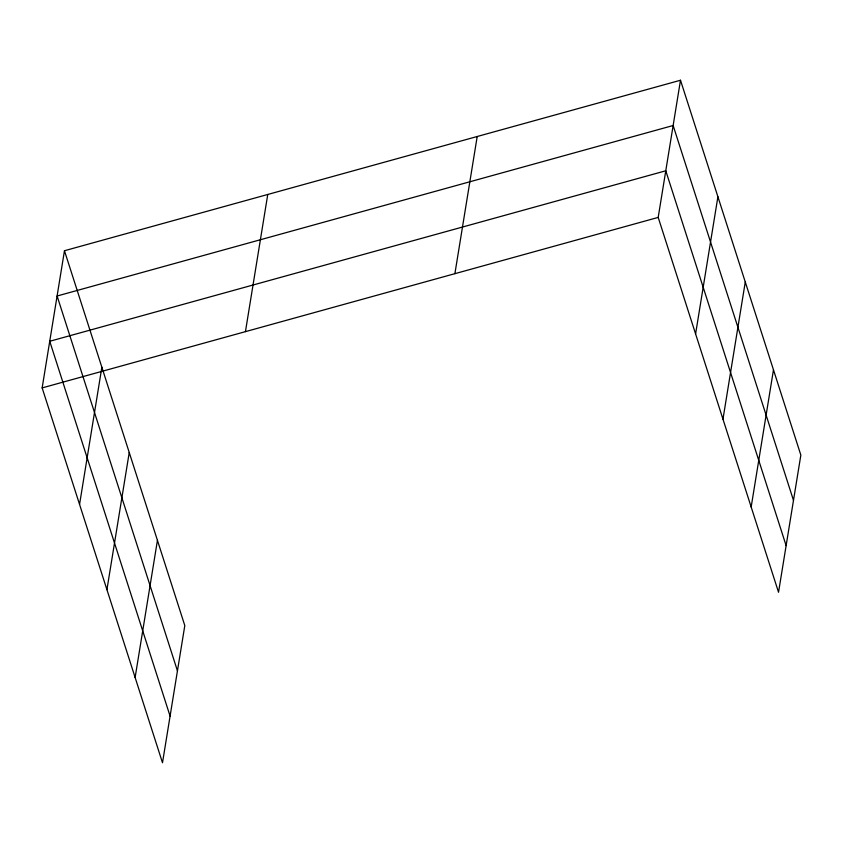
<?xml version="1.0" encoding="UTF-8"?>
<svg xmlns="http://www.w3.org/2000/svg" width="843" height="843" viewBox="0 0 843 843"><rect width="100%" height="100%" fill="white"/><g stroke="black" fill="none" stroke-linecap="round" stroke-linejoin="round"><path stroke-width="1.26" d="M64.458 250.74L184.807 625.59L162.499 762.757L42.15 387.906L64.458 250.74L680.501 80.243L800.85 455.094L778.542 592.26L658.193 217.41L680.501 80.243M79.558 504.409L101.866 367.242M106.924 589.668L129.242 452.501M135.122 677.498L157.441 540.331M245.439 331.647L267.758 194.48M454.893 273.68L477.212 136.513M695.591 333.912L717.909 196.746M722.967 419.171L745.275 282.005M751.166 507.001L773.474 369.835M42.15 387.906L658.193 217.41M793.484 500.352L673.135 125.512L57.103 296.009L177.452 670.849M786.129 545.621L665.78 170.781L49.737 341.278L170.086 716.118"/></g></svg>
